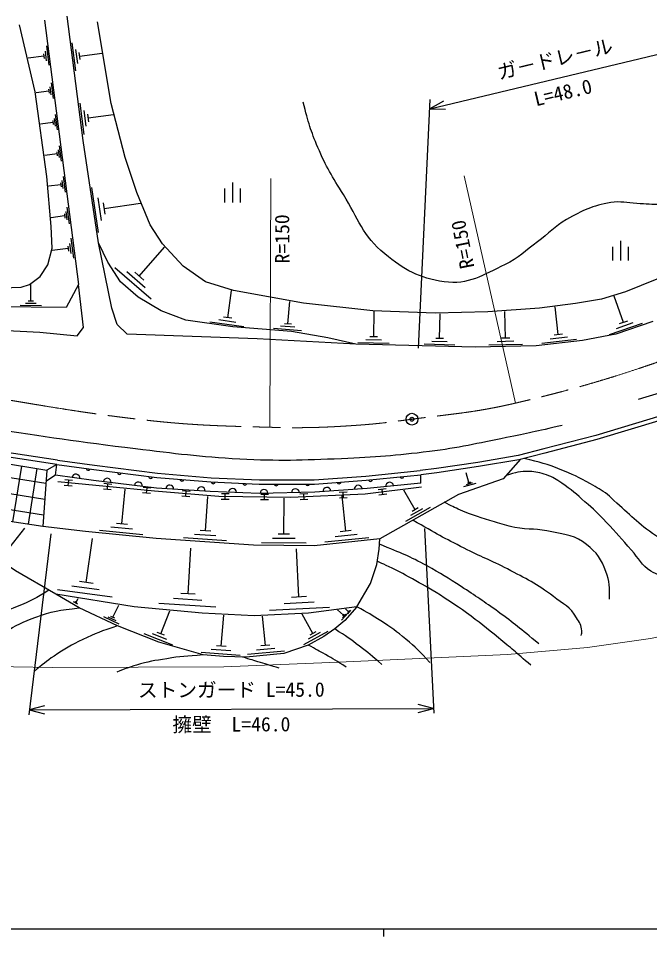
# Model space of a CAD drawing. Units: millimetres, scale not verified. Extents: x 40000 to 680000, y 20000 to 380000.
# Drawn here: x 121614 to 201830, y 204000 to 320583 of the extents above; entities that cross this region are included whole.
import ezdxf
from ezdxf.enums import TextEntityAlignment as Align

# ---------------------------------------------------------------- set-up
doc = ezdxf.new("R2010")
doc.units = ezdxf.units.MM
doc.header["$LTSCALE"] = 1000
doc.header["$PDMODE"] = 32
doc.header["$PDSIZE"] = 500
doc.linetypes.add('CHAIN', pattern=[18.5, 12, -1.5, 3.5, -1.5])
for name, color, linetype, lineweight in [('M-BGD', 7, 'Continuous', 25), ('M-BMK', 2, 'CHAIN', 13), ('M-BMK-SRVR', 3, 'Continuous', 25), ('M-STR-HTXT', 7, 'Continuous', 13), ('M-STR-STRC', 7, 'Continuous', 25), ('M-TTL-BAND', 7, 'Continuous', 25)]:
    doc.layers.add(name, color=color, linetype=linetype, lineweight=lineweight)
doc.styles.add('@ＭＳ ゴシック', font='')
doc.styles.add('ＭＳ ゴシック', font='')
doc.styles.get('@ＭＳ ゴシック').set_extended_font_data('@MS Gothic')
doc.styles.get('ＭＳ ゴシック').set_extended_font_data('MS Gothic')

msp = doc.modelspace()

# ---------------------------------------------------------------- hatches: boundary and pattern name
at = {"layer": 'M-BGD'}
h = msp.add_hatch(dxfattribs=at)
h.set_pattern_fill('USER', color=256, style=0, pattern_type=2)
h.set_pattern_definition([(171, (415387187, -59080335), (-312.86893, -1975.37668), []), (261, (415387187, -59080335), (1975.37668, -312.86893), [])])
h.paths.add_polyline_path([(124730, 256086), (109295, 258401), (92706, 261375), (93488, 268457), (125219, 263214)])

# ---------------------------------------------------------------- linework, layer by layer
for p, q in [((128912, 313928), (128445, 317494)), ((124800, 316097), (124879, 315481)), ((125007, 316437), (125164, 315205)), ((125175, 317084), (125490, 314620)), ((129152, 314866), (128918, 316649)), ((129450, 315359), (129333, 316250)), ((129392, 315804), (132245, 316178)), ((124839, 315789), (122868, 315538)), ((125497, 311353), (123884, 311147)), ((125465, 311605), (125529, 311101)), ((125634, 311882), (125763, 310874)), ((125771, 312412), (126028, 310396)), ((129970, 305849), (129449, 309826)), ((126149, 307874), (126275, 306884)), ((126284, 308394), (126537, 306414)), ((130238, 306895), (129977, 308884)), ((130570, 307445), (130440, 308439)), ((130505, 307942), (133687, 308358)), ((126014, 307354), (124430, 307151)), ((125983, 307601), (126046, 307106)), ((126792, 304412), (127040, 302468)), ((126527, 303390), (124971, 303192)), ((126496, 303633), (126558, 303147)), ((126660, 303901), (126784, 302929)), ((126991, 299708), (127054, 299214)), ((127157, 299980), (127283, 298992)), ((127291, 300500), (127544, 298523)), ((148854, 297224), (148854, 299724)), ((127022, 299461), (125441, 299259)), ((131819, 293389), (130961, 299129)), ((147854, 297224), (147854, 298974)), ((149854, 297224), (149854, 298974)), ((132178, 294910), (131749, 297780)), ((127786, 296626), (128060, 294476)), ((132645, 295713), (132431, 297148)), ((132538, 296431), (137129, 297117)), ((127493, 295496), (125772, 295277)), ((127458, 295765), (127527, 295227)), ((127639, 296061), (127776, 294986)), ((128288, 292687), (128612, 290146)), ((127902, 291669), (127983, 291034)), ((128115, 292019), (128277, 290749)), ((136975, 287847), (140167, 291550)), ((197153, 289830), (197153, 291580)), ((198153, 289830), (198153, 292330)), ((199153, 289830), (199153, 291580)), ((127942, 291352), (125910, 291092)), ((138491, 284927), (133863, 288916)), ((137733, 286387), (135419, 288382)), ((137553, 287349), (136397, 288346)), ((123201, 284662), (123220, 286843)), ((148219, 282576), (148716, 286022)), ((123542, 284659), (122860, 284665)), ((155869, 281784), (156090, 284653)), ((198487, 281966), (197332, 285321)), ((124560, 284105), (121833, 284129)), ((123880, 284384), (122517, 284396)), ((166764, 280157), (166842, 283360)), ((183514, 279985), (183434, 283383)), ((190227, 280430), (189836, 283944)), ((149234, 281990), (147081, 282301)), ((148758, 282499), (147681, 282654)), ((175148, 279938), (175224, 283072)), ((199011, 282147), (197963, 281786)), ((150249, 281404), (145942, 282025)), ((157606, 280929), (154021, 281205)), ((156738, 281357), (154945, 281495)), ((156317, 281750), (155421, 281819)), ((200873, 281850), (196680, 280405)), ((199680, 281908), (197583, 281186)), ((167265, 280145), (166264, 280169)), ((175638, 279926), (174658, 279949)), ((184045, 279998), (182983, 279973)), ((191374, 280113), (189178, 279869)), ((190776, 280491), (189678, 280369)), ((168747, 279308), (164743, 279404)), ((167756, 279732), (165754, 279780)), ((177088, 279107), (173170, 279201)), ((176118, 279522), (174159, 279569)), ((185658, 279186), (181410, 279086)), ((184586, 279585), (182462, 279535)), ((192520, 279796), (188128, 279308)), ((126520, 263955), (125219, 263214)), ((126347, 262585), (126520, 263955)), ((126347, 262585), (125122, 261798)), ((172774, 261591), (172750, 262640)), ((178863, 261643), (178520, 262896)), ((128448, 261198), (127453, 261294)), ((128515, 261895), (127520, 261990)), ((127951, 261246), (128018, 261943)), ((133492, 261416), (132497, 261512)), ((132928, 260767), (132995, 261464)), ((179732, 261544), (178166, 261115)), ((179298, 261593), (178515, 261379)), ((179059, 261696), (178668, 261589)), ((133425, 260720), (132430, 260815)), ((134774, 256395), (135199, 260800)), ((138403, 260241), (137407, 260337)), ((138469, 260938), (137474, 261034)), ((137905, 260289), (137972, 260986)), ((143447, 260517), (142451, 260600)), ((142891, 259861), (142949, 260558)), ((148409, 260198), (147409, 260210)), ((147901, 259504), (147909, 260204)), ((153409, 260141), (152409, 260153)), ((152901, 259447), (152909, 260147)), ((158387, 260205), (157388, 260161)), ((157919, 259484), (157888, 260183)), ((163382, 260426), (162383, 260382)), ((162914, 259705), (162883, 260404)), ((168333, 260857), (167340, 260735)), ((168418, 260162), (167426, 260040)), ((167922, 260101), (167836, 260796)), ((172025, 258203), (170616, 260692)), ((143389, 259819), (142393, 259902)), ((145405, 255523), (145705, 259877)), ((148401, 259498), (147401, 259510)), ((153401, 259442), (152401, 259453)), ((155357, 255110), (155403, 259669)), ((158418, 259506), (157419, 259462)), ((163413, 259727), (162414, 259683)), ((163220, 255478), (162758, 259948)), ((173933, 258462), (170822, 256700)), ((172979, 258333), (171424, 257452)), ((172414, 258424), (171636, 257983)), ((120123, 252895), (122426, 255852)), ((137421, 255028), (131915, 255559)), ((136098, 255712), (133345, 255977)), ((135463, 256329), (134086, 256462)), ((146085, 255476), (144724, 255570)), ((163919, 255550), (162522, 255406)), ((130251, 248957), (131025, 254537)), ((148051, 254247), (142608, 254623)), ((146728, 254885), (144007, 255073)), ((156776, 254526), (153927, 254555)), ((156069, 255103), (154645, 255117)), ((166130, 254649), (160542, 254071)), ((164675, 255063), (161881, 254775)), ((143175, 247521), (143547, 253323)), ((158195, 253942), (152496, 253999)), ((157268, 247121), (156955, 253235)), ((131898, 248017), (128411, 248501)), ((131123, 248836), (129379, 249078)), ((133545, 247078), (126570, 248045)), ((144082, 247463), (142269, 247579)), ((158223, 247170), (156313, 247072)), ((129159, 246209), (128606, 246526)), ((129052, 246343), (128776, 246502)), ((129015, 246438), (128877, 246517)), ((128946, 246478), (129199, 246920)), ((133627, 244540), (134366, 246101)), ((146709, 245838), (139456, 246302)), ((144942, 246679), (141316, 246912)), ((159218, 246455), (155397, 246259)), ((139715, 242445), (140863, 245353)), ((161167, 245788), (153525, 245397)), ((159044, 242500), (157669, 244948)), ((162915, 244804), (162158, 245478)), ((163525, 245109), (162683, 244163)), ((163220, 244957), (162799, 244484)), ((163020, 244923), (162809, 244686)), ((163529, 245293), (163173, 245610)), ((163816, 245437), (163420, 244992)), ((163673, 245365), (163475, 245143)), ((163579, 245349), (163480, 245238)), ((134418, 243688), (132467, 244611)), ((134023, 244114), (133047, 244576)), ((133871, 244425), (133384, 244655)), ((147403, 240868), (147720, 244823)), ((153000, 240954), (152650, 244692)), ((140170, 242266), (139261, 242625)), ((160918, 242747), (157857, 241029)), ((159981, 242623), (158451, 241764)), ((159427, 242715), (158661, 242285)), ((141246, 241001), (137611, 242436)), ((140480, 241723), (138663, 242441)), ((148599, 240275), (146128, 240472)), ((148021, 240818), (146785, 240917)), ((155424, 240239), (150752, 239801)), ((154212, 240597), (151876, 240377)), ((153584, 241009), (152416, 240899)), ((149796, 239682), (144852, 240077))]:
    msp.add_line(p, q, dxfattribs=at)
for points in [[(202228, 282105), (197533, 280488), (193281, 279679), (187412, 279027), (179665, 278844), (164510, 279210), (160924, 280044), (156333, 280827), (148873, 281401), (142900, 282261), (139743, 283435), (136848, 285183), (134579, 287139), (132988, 289617), (131814, 292069), (129867, 305095), (127803, 320853)], [(124958, 320362), (129240, 286812), (127674, 283878), (118715, 283956), (114528, 284191), (108816, 283995), (103886, 283565), (99295, 282861), (96565, 282095)], [(96843, 283626), (101534, 284730), (105681, 285356), (110885, 285943), (116089, 286256), (121958, 286451), (123045, 286812), (124401, 287821), (125340, 289299), (125896, 291403), (125764, 294174), (125236, 300522), (123768, 311253), (121773, 319782)], [(210618, 289453), (204282, 288371), (204456, 287745), (202746, 287459), (198782, 285867), (195704, 284928), (192391, 284381), (187826, 283781), (181279, 283337), (174576, 283155), (166646, 283468), (157856, 284433), (148961, 286050), (145388, 287146), (142544, 289128), (139936, 291945), (138371, 294371), (136675, 298466), (135189, 302909), (133424, 309782), (131680, 320129)], [(322128, 305840), (321403, 305825), (314229, 305433), (305856, 304573), (293701, 302564), (287389, 301051), (280268, 299095), (267669, 294974), (259349, 291948), (252625, 289316), (244018, 285559), (233845, 281151), (228133, 278804), (218644, 275094), (217618, 274708), (210903, 272151), (203408, 269612), (195130, 267108), (188522, 265386), (185218, 264552), (180076, 263673), (174807, 262891), (172750, 262640)], [(164510, 279210), (151969, 279897), (135457, 280497), (134153, 281697), (133501, 283784), (131814, 292069)], [(96565, 282095), (107648, 281576), (124355, 280754), (129090, 280285), (129881, 281319), (129240, 286812)], [(126520, 263955), (102399, 267608), (93442, 269182), (74049, 272949)], [(126596, 264497), (102487, 268148), (93542, 269719), (74141, 273488)], [(203241, 270132), (194982, 267634), (188387, 265916), (185105, 265087), (179989, 264213), (174733, 263433), (172684, 263183)], [(185410, 264600), (183221, 262143), (177521, 260148), (167530, 254492), (159203, 253631), (151482, 253710), (139136, 254562), (130143, 255429), (124730, 256086)], [(126520, 263955), (131226, 263295), (139228, 262277), (146065, 261722), (152233, 261433), (159243, 261466), (165827, 261932), (172750, 262640)], [(126596, 264497), (131299, 263836), (139285, 262821), (146100, 262268), (152244, 261979), (159222, 262012), (165779, 262476), (172684, 263183)], [(172774, 261591), (165917, 260889), (159291, 260420), (152223, 260263), (145989, 260524), (139181, 260941), (131147, 261906), (126347, 262585)], [(126370, 247461), (121234, 250462), (118495, 252262), (116461, 254179), (115796, 255001), (111903, 254981), (106347, 255607), (102773, 256572), (100869, 257198), (92706, 261375)], [(172842, 261059), (165668, 260177), (156226, 259759), (147071, 259864), (138932, 260542), (126629, 261724)], [(164605, 245872), (166366, 248838), (167149, 251264), (167462, 253181), (167530, 254492)], [(164605, 245872), (163079, 244157), (161827, 243062), (160419, 242123), (158437, 241010), (155359, 239932), (150542, 239479), (147690, 239549), (145081, 239758), (139482, 241375), (134196, 243462), (129344, 245757), (126370, 247461)], [(164605, 245872), (158502, 245079), (151589, 244740), (144964, 245053), (136330, 245887), (126370, 247461)]]:
    msp.add_lwpolyline(points, dxfattribs=at)
msp.add_lwpolyline([(124730, 256086), (109295, 258401), (92706, 261375), (93488, 268457), (125219, 263214)], close=True, dxfattribs=at)
for centre, radius, start, end in [((128926, 262220), 500, 351.95711, 171.95711), ((130489, 263455), 256, 184.68863, 339.32786), ((134455, 262941), 256, 185.43536, 340.07459), ((138423, 262437), 256, 185.43536, 340.07459), ((170334, 262450), 256, 198.52042, 353.15965), ((132892, 261697), 500, 353.14989, 173.14989), ((136863, 261220), 500, 353.14989, 173.14989), ((140843, 260839), 500, 356.49201, 176.49201), ((142403, 262076), 256, 188.03938, 342.67861), ((146389, 261764), 256, 189.98989, 344.62912), ((150385, 261576), 256, 189.98989, 344.62912), ((154380, 261499), 256, 192.94943, 347.58867), ((158380, 261518), 256, 192.94943, 347.58867), ((162368, 261743), 256, 196.73394, 351.37317), ((164813, 260811), 500, 4.05355, 184.05355), ((166355, 262043), 256, 198.52042, 353.15965), ((168795, 261184), 500, 5.84004, 185.84004), ((144836, 260595), 500, 356.49201, 176.49201), ((148831, 260405), 500, 357.60408, 177.60408), ((152828, 260277), 500, 1.26833, 181.26833), ((156827, 260365), 500, 1.26833, 181.26833), ((160823, 260528), 500, 4.05355, 184.05355)]:
    msp.add_arc(centre, radius, start, end, dxfattribs=at)
for points, knots in [([(233652, 315799), (233359, 314932), (233309, 314557), (233228, 313740), (233059, 312037), (234063, 311147), (234050, 309436), (234040, 308194), (233735, 307448), (233032, 306423), (232200, 305209), (231514, 304613), (230215, 303919), (227849, 302654), (226298, 302442), (223760, 301572), (218113, 299636), (215098, 297860), (209205, 296916), (206926, 296551), (205603, 296846), (203297, 296916), (202088, 296952), (201413, 297020), (200206, 297072), (198907, 297128), (198160, 297418), (196880, 297190), (194575, 296778), (193301, 296228), (191285, 295038), (189716, 294111), (189040, 293294), (187568, 292220), (185982, 291063), (185237, 290158), (183460, 289325), (180612, 287990), (178826, 286693), (175713, 287134), (172484, 287591), (170695, 288642), (168161, 290695), (165381, 292947), (164797, 295161), (162918, 298207), (161522, 300471), (160700, 301740), (159671, 304193), (158757, 306372), (158505, 307246), (157793, 309945)], [0, 0, 0, 0, 1, 1, 1, 2, 2, 2, 3, 3, 3, 4, 4, 4, 5, 5, 5, 6, 6, 6, 7, 7, 7, 8, 8, 8, 9, 9, 9, 10, 10, 10, 11, 11, 11, 12, 12, 12, 13, 13, 13, 14, 14, 14, 15, 15, 15, 16, 16, 16, 17, 17, 17, 17]), ([(363939, 305470), (358204, 306458), (356608, 306689), (351882, 307278), (345137, 308119), (341327, 308382), (334537, 308687), (328388, 308962), (324932, 309170), (318782, 308947), (312309, 308713), (308668, 308423), (302271, 307408), (294273, 306139), (289782, 305303), (282003, 303052), (276497, 301460), (273482, 300330), (268100, 298357), (258367, 294789), (252951, 292685), (243347, 288784), (235995, 285799), (232005, 283817), (224644, 280855), (219558, 278807), (216727, 277601), (211550, 275795), (207215, 274282), (205749, 273819), (200360, 272195)], [0, 0, 0, 0, 1, 1, 1, 2, 2, 2, 3, 3, 3, 4, 4, 4, 5, 5, 5, 6, 6, 6, 7, 7, 7, 8, 8, 8, 9, 9, 9, 10, 10, 10, 10]), ([(190700, 268883), (187293, 268114), (186394, 267922), (183623, 267362), (179817, 266592), (177695, 266067), (173841, 265588), (169500, 265049), (167049, 264854), (162677, 264675), (157628, 264468), (154786, 264347), (149740, 264623), (144547, 264907), (141652, 265304), (136489, 265927), (129206, 266806), (125143, 267429), (117888, 268513), (108163, 269965), (102700, 270703), (93030, 272477), (85809, 273803), (83453, 274268), (74595, 276142)], [0, 0, 0, 0, 1, 1, 1, 2, 2, 2, 3, 3, 3, 4, 4, 4, 5, 5, 5, 6, 6, 6, 7, 7, 7, 8, 8, 8, 8]), ([(210487, 257755), (209647, 257779), (209276, 257830), (208568, 257575), (208092, 257404), (207823, 257280), (207420, 256975), (206603, 256356), (206205, 255935), (205464, 255227), (205214, 254989), (205132, 254783), (204838, 254601), (204551, 254424), (204390, 254275), (204055, 254236), (203822, 254209), (203695, 254321), (203481, 254419), (203120, 254584), (202924, 254694), (202595, 254914), (200340, 256421), (199325, 257601), (197273, 259375), (196955, 259651), (196828, 259865), (196491, 260118), (195683, 260723), (195177, 260989), (194300, 261488), (192856, 262308), (192010, 262715), (190465, 263326), (188710, 264021), (188014, 264175), (185833, 264707)], [0, 0, 0, 0, 1, 1, 1, 2, 2, 2, 3, 3, 3, 4, 4, 4, 5, 5, 5, 6, 6, 6, 7, 7, 7, 8, 8, 8, 9, 9, 9, 10, 10, 10, 11, 11, 11, 12, 12, 12, 12]), ([(204329, 249549), (203287, 249765), (202828, 249922), (201982, 250410), (200753, 251116), (200475, 252029), (199520, 253077), (198259, 254460), (197620, 255298), (196312, 256637), (195292, 257681), (194720, 258269), (193612, 259219), (192498, 260175), (191902, 260757), (190678, 261567), (189954, 262046), (189541, 262337), (188721, 262623), (187898, 262911), (187401, 263006), (186530, 263054), (185369, 263117), (184850, 262922), (183594, 262561)], [0, 0, 0, 0, 1, 1, 1, 2, 2, 2, 3, 3, 3, 4, 4, 4, 5, 5, 5, 6, 6, 6, 7, 7, 7, 8, 8, 8, 8]), ([(196739, 246856), (196764, 248353), (196729, 249052), (196270, 250351), (195719, 251907), (195111, 252768), (193818, 253794), (192381, 254934), (191199, 255012), (189409, 255411), (187597, 255815), (186514, 255626), (184688, 255959), (183669, 256145), (183124, 256367), (182132, 256663), (180418, 257174), (179434, 257420), (177802, 258150), (176990, 258513), (176697, 258643), (175756, 259149)], [0, 0, 0, 0, 1, 1, 1, 2, 2, 2, 3, 3, 3, 4, 4, 4, 5, 5, 5, 6, 6, 6, 7, 7, 7, 7]), ([(193146, 242252), (193203, 242491), (193198, 242601), (193198, 242826), (193198, 243526), (192890, 243885), (192546, 244495), (191780, 245851), (190834, 246233), (189599, 247182), (187489, 248801), (186111, 249441), (183756, 250677), (181645, 251784), (180378, 252235), (178252, 253311), (175663, 254622), (174828, 255111), (171731, 256870)], [0, 0, 0, 0, 1, 1, 1, 2, 2, 2, 3, 3, 3, 4, 4, 4, 5, 5, 5, 6, 6, 6, 6]), ([(84601, 253619), (87292, 252340), (88132, 251930), (90246, 250590), (92494, 249164), (93622, 248165), (95689, 246486), (97635, 244904), (98589, 243857), (100523, 242260), (102324, 240772), (103372, 239981), (105288, 238643), (106277, 237952), (106742, 237347), (107892, 236978), (109065, 236601), (109792, 236517), (111022, 236587), (112284, 236658), (113058, 236775), (114152, 237408), (115405, 238135), (115626, 239130), (116695, 240108), (117866, 241179), (118513, 241819), (119864, 242651), (121325, 243551), (122208, 243971), (123816, 244568), (125886, 245338), (126802, 245410), (129344, 245757)], [0, 0, 0, 0, 1, 1, 1, 2, 2, 2, 3, 3, 3, 4, 4, 4, 5, 5, 5, 6, 6, 6, 7, 7, 7, 8, 8, 8, 9, 9, 9, 10, 10, 10, 11, 11, 11, 11]), ([(125488, 247977), (123791, 246957), (123219, 246649), (121675, 245987), (119685, 245133), (118490, 244813), (116365, 244393), (114435, 244011), (113305, 243941), (111340, 244045), (109012, 244168), (107679, 244511), (105532, 245419), (104365, 245912), (103743, 246291), (102732, 247053), (102260, 247409), (102104, 247731), (101654, 248114), (100503, 249093), (99825, 249605), (98593, 250479), (97453, 251288), (96816, 251750), (95602, 252444), (94909, 252841), (94667, 252977), (93800, 253411)], [0, 0, 0, 0, 1, 1, 1, 2, 2, 2, 3, 3, 3, 4, 4, 4, 5, 5, 5, 6, 6, 6, 7, 7, 7, 8, 8, 8, 9, 9, 9, 9]), ([(187733, 241189), (185326, 243172), (184662, 243732), (182595, 245232), (180790, 246541), (179750, 247236), (177874, 248440), (176208, 249510), (175282, 250127), (173544, 251075), (171266, 252317), (170384, 252641), (167495, 253822)], [0, 0, 0, 0, 1, 1, 1, 2, 2, 2, 3, 3, 3, 4, 4, 4, 4]), ([(186738, 238446), (184784, 240148), (184264, 240603), (182630, 241928), (181066, 243198), (180192, 243915), (178561, 245097), (177089, 246165), (176230, 246717), (174688, 247680), (173357, 248509), (172579, 248920), (171205, 249675), (170107, 250279), (169482, 250599), (168349, 251136), (167907, 251345), (167763, 251415), (167213, 251662)], [0, 0, 0, 0, 1, 1, 1, 2, 2, 2, 3, 3, 3, 4, 4, 4, 5, 5, 5, 6, 6, 6, 6]), ([(173909, 238822), (172545, 240260), (172130, 240708), (170857, 241769), (169675, 242754), (168967, 243256), (167675, 244091), (166510, 244843), (166081, 245080), (164605, 245872)], [0, 0, 0, 0, 1, 1, 1, 2, 2, 2, 3, 3, 3, 3]), ([(134196, 243462), (132108, 242741), (131456, 242531), (129796, 241715), (128327, 240993), (127507, 240562), (126162, 239628), (125129, 238911), (124765, 238624), (123623, 237646)], [0, 0, 0, 0, 1, 1, 1, 2, 2, 2, 3, 3, 3, 3]), ([(167805, 238561), (166480, 239699), (166106, 240018), (164962, 240882), (163773, 241782), (163344, 242062), (161827, 243062)], [0, 0, 0, 0, 1, 1, 1, 2, 2, 2, 2]), ([(163267, 238222), (162011, 239005), (161677, 239218), (160632, 239813), (159783, 240296), (159500, 240449), (158437, 241010)], [0, 0, 0, 0, 1, 1, 1, 2, 2, 2, 2]), ([(145081, 239758), (142901, 239607), (142261, 239575), (140476, 239285), (138955, 239037), (138088, 238930), (136615, 238476), (135620, 238169), (135259, 238042), (134111, 237563)], [0, 0, 0, 0, 1, 1, 1, 2, 2, 2, 3, 3, 3, 3]), ([(154770, 238085), (153604, 238443), (153309, 238534), (152370, 238815), (151477, 239083), (151194, 239165), (150080, 239491)], [0, 0, 0, 0, 1, 1, 1, 2, 2, 2, 2])]:
    msp.add_open_spline(points, degree=3, knots=knots, dxfattribs=at)
at = {"layer": 'M-BMK'}
msp.add_open_spline([(364626, 309472), (344982, 312156), (338587, 313609), (321837, 312869), (312378, 312452), (307070, 311947), (297714, 310496), (293214, 309799), (290716, 309229), (286311, 308076), (278356, 305995), (273866, 304888), (266108, 302164), (259598, 299877), (256008, 298431), (249629, 295801), (240321, 291964), (235246, 289486), (225947, 285628), (220769, 283480), (217839, 282344), (212571, 280429), (201887, 276546), (195866, 274324), (184796, 271738), (179726, 270553), (176787, 270370), (171625, 269691), (168918, 269335), (167400, 269112), (164676, 268924), (160352, 268626), (157916, 268552), (153583, 268667), (147093, 268838), (143440, 268917), (136991, 269668), (129207, 270573), (124888, 271405), (117154, 272661), (105127, 274614), (98376, 275670), (86445, 278139), (82102, 279038), (80683, 279314), (75344, 280523)], degree=3, knots=[0, 0, 0, 0, 1, 1, 1, 2, 2, 2, 3, 3, 3, 4, 4, 4, 5, 5, 5, 6, 6, 6, 7, 7, 7, 8, 8, 8, 9, 9, 9, 10, 10, 10, 11, 11, 11, 12, 12, 12, 13, 13, 13, 14, 14, 14, 15, 15, 15, 15], dxfattribs=at)
at = {"layer": 'M-BMK-SRVR'}
msp.add_circle((171625, 269691), 750, dxfattribs=at)
msp.add_point((171625, 269691), dxfattribs=at)
at = {"layer": 'M-STR-HTXT'}
for p, q in [((153583, 268667), (153715, 300244)), ((184796, 271738), (178255, 300575))]:
    msp.add_line(p, q, dxfattribs=at)
msp.add_lwpolyline([(339207, 276609), (326871, 277159), (316920, 277080), (306930, 276402), (304556, 276089), (280324, 269829), (267778, 265316), (241328, 254778), (220513, 246719), (211697, 243901), (201942, 241867), (193934, 240719), (183787, 239832), (163259, 238893), (147739, 238241), (125933, 238163), (116021, 238346), (107700, 238945)], dxfattribs=at)
at = {"layer": 'M-STR-STRC'}
for p, q in [((173881, 309104), (206858, 316968)), ((172453, 278715), (173936, 310266)), ((175640, 310056), (173881, 309104)), ((173881, 309104), (175880, 309049)), ((173217, 255802), (174391, 232366)), ((125747, 255147), (122930, 232180)), ((124934, 233308), (123004, 232783)), ((174361, 232962), (172427, 233473)), ((123004, 232783), (174361, 232962)), ((123004, 232783), (124938, 232273)), ((172431, 232437), (174361, 232962))]:
    msp.add_line(p, q, dxfattribs=at)
at = {"layer": 'M-TTL-BAND'}
for p, q in [((40000, 205000), (579000, 205000)), ((168000, 205000), (168000, 204000))]:
    msp.add_line(p, q, dxfattribs=at)

# ---------------------------------------------------------------- texts
at = {"layer": 'M-STR-HTXT', "style": 'ＭＳ ゴシック'}
for rotation, p in [(90.372, (155134, 292585)), (101.25, (178062, 291880))]:
    msp.add_text('R=150', height=1833, rotation=rotation, dxfattribs=at).set_placement(p, align=Align.MIDDLE_CENTER)
at = {"layer": 'M-STR-STRC', "style": 'ＭＳ ゴシック'}
for s, rotation, p in [('ガ－ドレ－ル', 13.412, (190138, 314009)), ('ストンガード L=45.0', 0.199, (148679, 233873))]:
    msp.add_text(s, height=1833, rotation=rotation, dxfattribs=at).set_placement(p, align=Align.BOTTOM_CENTER)
at = {"layer": 'M-STR-STRC'}
for s, rotation, style, p in [('L=48.0', 13.413, '@ＭＳ ゴシック', (190602, 312063)), ('擁壁\u3000L=46.0', 0.199, 'ＭＳ ゴシック', (148686, 231873))]:
    msp.add_text(s, height=1833, rotation=rotation, dxfattribs=dict(at, style=style)).set_placement(p, align=Align.TOP_CENTER)

doc.saveas('drawing.dxf')
